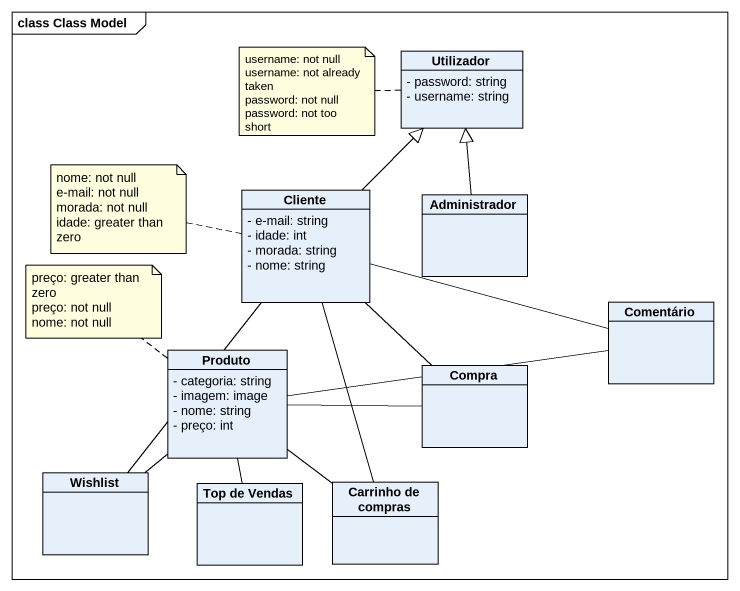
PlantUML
@startuml
mainframe class Class Model
hide circle
hide empty members
skinparam classAttributeIconSize 0
class Utilizador {
  - password: string
  - username: string
}
class Cliente {
  - e-mail: string
  - idade: int
  - morada: string
  - nome: string
}
class Administrador
class Comentário
class Produto {
  - categoria: string
  - imagem: image
  - nome: string
  - preço: int
}
class Compra
class Wishlist
class "Top de Vendas" as Top_de_Vendas
class "Carrinho de compras" as Carrinho_de_compras
Cliente -up-|> Utilizador
Cliente -- Carrinho_de_compras
Administrador -up-|> Utilizador
Comentário -left- Cliente
Comentário -left- Produto
Produto -- Wishlist
Compra -up- Cliente
Compra -left- Produto
Wishlist -up- Cliente
Top_de_Vendas -up- Produto
Carrinho_de_compras -up- Produto
note left of Utilizador
  username: not null
  username: not already taken
  password: not null
  password: not too short
end note
note left of Cliente
  nome: not null
  e-mail: not null
  morada: not null
  idade: greater than zero
end note
note top of Produto
  preço: greater than zero
  preço: not null
  nome: not null
end note
@enduml
